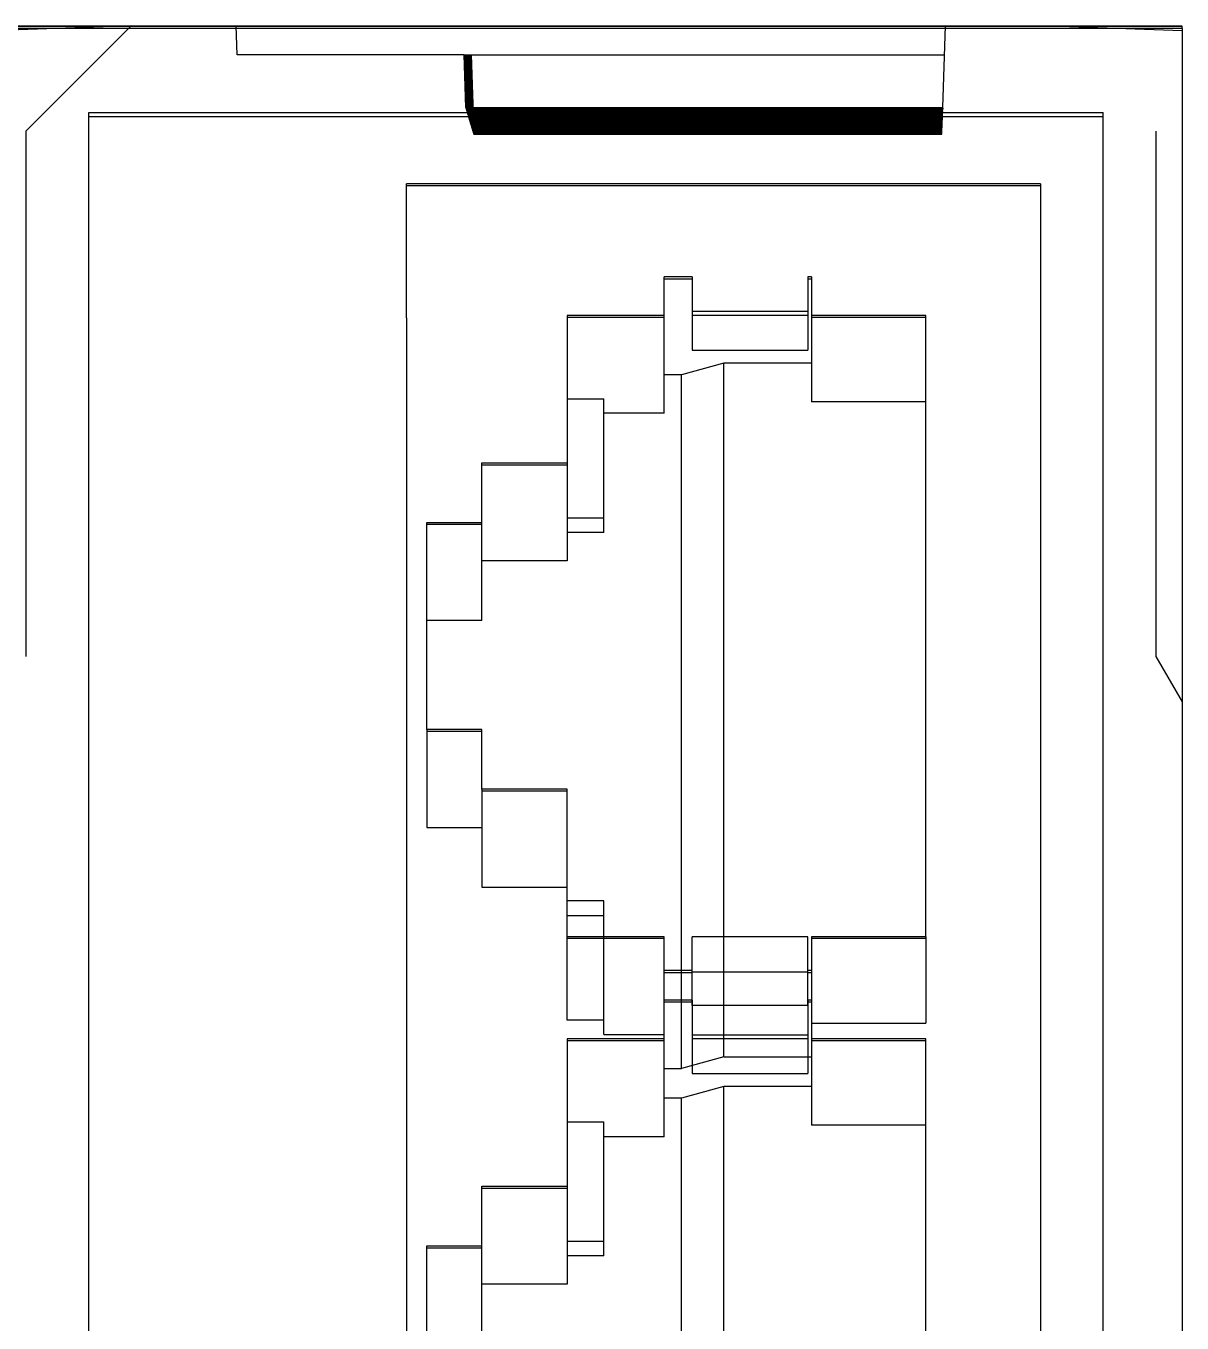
# Model space of a CAD drawing. Header units: inches. Extents: x -13.2 to 36, y -6.6 to 12.8.
# Drawn here: x 29.628 to 30.539, y 4.228 to 5.25 of the extents above; entities that cross this region are included whole.
import ezdxf

# ---------------------------------------------------------------- set-up
doc = ezdxf.new("R2010")
doc.units = ezdxf.units.IN
doc.header["$MEASUREMENT"] = 0
for name, color, linetype in [('MAIN-1', 7, 'Continuous'), ('MAIN-2', 7, 'Continuous'), ('PSYMS', 7, 'Continuous')]:
    doc.layers.add(name, color=color, linetype=linetype)

# ---------------------------------------------------------------- blocks, each defined once
blk = doc.blocks.new('1085039')
at = {"layer": 'MAIN-1'}
for p, q in [((0.0338, 122.9967), (0.167, 122.9967)), ((0.0339, 122.9966), (0.167, 122.9966)), ((0.0353, 122.9951), (0.1904, 122.9951)), ((0.167, 122.9967), (0.3001, 122.9967)), ((0.167, 122.9966), (0.3001, 122.9966)), ((0.1904, 122.9951), (0.3455, 122.9951)), ((0.3001, 122.9967), (0.4333, 122.9967)), ((0.3001, 122.9966), (0.4333, 122.9965)), ((0.3455, 122.9951), (0.5006, 122.9951)), ((0.4333, 122.9967), (0.5664, 122.9967)), ((0.4333, 122.9965), (0.5664, 122.9965)), ((0.5006, 122.9951), (0.6557, 122.9951)), ((0.5664, 122.9967), (0.6996, 122.9967)), ((0.5664, 122.9965), (0.6996, 122.9965)), ((0.6557, 122.9951), (0.8108, 122.995)), ((0.6996, 122.9967), (0.8327, 122.9967)), ((0.6996, 122.9965), (0.8327, 122.9965)), ((0.8108, 122.995), (0.9659, 122.995)), ((0.8327, 122.9967), (0.9659, 122.9967)), ((0.8327, 122.9965), (0.9659, 122.9965)), ((0.9659, 122.995), (0.9659, 122.9965)), ((0.9659, 122.995), (0.9659, 119.2077)), ((0.8543, 122.8724), (0.3546, 122.8724)), ((0.3546, 122.7666), (0.3546, 122.8724)), ((0.8543, 122.8724), (0.8543, 122.7666)), ((0.5797, 122.7989), (0.5577, 122.7989)), ((0.5577, 122.7685), (0.5577, 122.7989)), ((0.5577, 122.7975), (0.5797, 122.7975)), ((0.5797, 122.7989), (0.5797, 122.7685)), ((0.6737, 122.7989), (0.6708, 122.7989)), ((0.6708, 122.7989), (0.6708, 122.7685)), ((0.6708, 122.7975), (0.6737, 122.7975)), ((0.6737, 122.7989), (0.6737, 122.7685)), ((0.5577, 122.7685), (0.4811, 122.7685)), ((0.4811, 122.7685), (0.4811, 122.6522)), ((0.4811, 122.7671), (0.5577, 122.7671)), ((0.5577, 122.7671), (0.5577, 122.7685)), ((0.5577, 122.6914), (0.5577, 122.7671)), ((0.5797, 122.7685), (0.5797, 122.7411)), ((0.6708, 122.7685), (0.5797, 122.7685)), ((0.6708, 122.7685), (0.6708, 122.7411)), ((0.6737, 122.7685), (0.6737, 122.7671)), ((0.764, 122.7685), (0.6737, 122.7685)), ((0.6737, 122.7671), (0.6737, 122.7005)), ((0.6737, 122.7671), (0.764, 122.7671)), ((0.764, 122.2787), (0.764, 122.7685)), ((0.3546, 122.7666), (0.3546, 120.5764)), ((0.8543, 122.7666), (0.8543, 120.5764)), ((0.5797, 122.7411), (0.6708, 122.7411)), ((0.6046, 122.731), (0.5714, 122.7218)), ((0.6046, 122.2787), (0.6046, 122.731)), ((0.6737, 122.731), (0.6046, 122.731)), ((0.5714, 122.7218), (0.5577, 122.7218)), ((0.5714, 122.252), (0.5714, 122.7218)), ((0.4811, 122.7029), (0.5101, 122.7029)), ((0.5101, 122.6091), (0.5101, 122.7029)), ((0.764, 122.7005), (0.6737, 122.7005)), ((0.5577, 122.6914), (0.5101, 122.6914)), ((0.414, 122.6522), (0.4811, 122.6522)), ((0.414, 122.6053), (0.414, 122.6522)), ((0.414, 122.6508), (0.4811, 122.6508)), ((0.4811, 122.6522), (0.4811, 122.6508)), ((0.4811, 122.6508), (0.4811, 122.575)), ((0.3705, 122.442), (0.3705, 122.6053)), ((0.3705, 122.6053), (0.414, 122.6053)), ((0.3705, 122.6039), (0.414, 122.6039)), ((0.414, 122.6039), (0.414, 122.6053)), ((0.414, 122.5281), (0.414, 122.6039)), ((0.4811, 122.6091), (0.5101, 122.6091)), ((0.5101, 122.5975), (0.5101, 122.6091)), ((0.5101, 122.5975), (0.4811, 122.5975)), ((0.4811, 122.575), (0.414, 122.575)), ((0.414, 122.5281), (0.3705, 122.5281)), ((0.414, 122.442), (0.3705, 122.442)), ((0.414, 122.3951), (0.414, 122.442)), ((0.4811, 122.3951), (0.414, 122.3951)), ((0.4811, 122.2787), (0.4811, 122.3951)), ((0.5101, 122.307), (0.4811, 122.307)), ((0.5101, 122.2787), (0.5101, 122.307)), ((0.5577, 122.2787), (0.4811, 122.2787)), ((0.5577, 122.252), (0.5577, 122.2787)), ((0.5797, 122.252), (0.5797, 122.2787)), ((0.6708, 122.2787), (0.5797, 122.2787)), ((0.6708, 122.252), (0.6708, 122.2787)), ((0.6737, 122.2787), (0.6737, 122.252)), ((0.764, 122.2787), (0.6737, 122.2787)), ((0.5797, 122.252), (0.5577, 122.252)), ((0.6737, 122.252), (0.6708, 122.252)), ((0.5797, 122.2287), (0.5577, 122.2287)), ((0.5577, 122.1983), (0.5577, 122.2287)), ((0.5577, 122.2273), (0.5797, 122.2273)), ((0.5797, 122.2287), (0.5797, 122.1983)), ((0.6737, 122.2287), (0.6708, 122.2287)), ((0.6708, 122.2287), (0.6708, 122.1983)), ((0.6708, 122.2273), (0.6737, 122.2273)), ((0.6737, 122.2287), (0.6737, 122.1983)), ((0.5577, 122.1983), (0.4811, 122.1983)), ((0.4811, 122.1983), (0.4811, 122.082)), ((0.4811, 122.1969), (0.5577, 122.1969)), ((0.5577, 122.1969), (0.5577, 122.1983)), ((0.5577, 122.1211), (0.5577, 122.1969)), ((0.5797, 122.1983), (0.5797, 122.1708)), ((0.6708, 122.1983), (0.5797, 122.1983)), ((0.6708, 122.1983), (0.6708, 122.1708)), ((0.6737, 122.1983), (0.6737, 122.1969)), ((0.764, 122.1983), (0.6737, 122.1983)), ((0.6737, 122.1969), (0.6737, 122.1303)), ((0.6737, 122.1969), (0.764, 122.1969)), ((0.764, 121.7085), (0.764, 122.1983)), ((0.5797, 122.1708), (0.6708, 122.1708)), ((0.6046, 122.1607), (0.5714, 122.1515)), ((0.6046, 121.7085), (0.6046, 122.1607)), ((0.6737, 122.1607), (0.6046, 122.1607)), ((0.5714, 122.1515), (0.5577, 122.1515)), ((0.5714, 121.6818), (0.5714, 122.1515)), ((0.4811, 122.1327), (0.5101, 122.1327)), ((0.5101, 122.0388), (0.5101, 122.1327)), ((0.764, 122.1303), (0.6737, 122.1303)), ((0.5577, 122.1211), (0.5101, 122.1211)), ((0.414, 122.082), (0.4811, 122.082)), ((0.414, 122.035), (0.414, 122.082)), ((0.4811, 122.082), (0.4811, 122.0806)), ((0.414, 122.0806), (0.4811, 122.0806)), ((0.4811, 122.0806), (0.4811, 122.0048)), ((0.3705, 121.8718), (0.3705, 122.035)), ((0.3705, 122.035), (0.414, 122.035)), ((0.3705, 122.0336), (0.414, 122.0336)), ((0.414, 122.0336), (0.414, 122.035)), ((0.414, 121.9579), (0.414, 122.0336)), ((0.4811, 122.0388), (0.5101, 122.0388)), ((0.5101, 122.0273), (0.5101, 122.0388)), ((0.5101, 122.0273), (0.4811, 122.0273)), ((0.4811, 122.0048), (0.414, 122.0048))]:
    blk.add_line(p, q, dxfattribs=at)
at = {"layer": 'MAIN-2'}
for p, q in [((0.1374, 122.9967), (0.0338, 122.9931)), ((0.0545, 122.9139), (0.1374, 122.9967)), ((0.1374, 122.9967), (0.1374, 122.9967)), ((0.1374, 122.9967), (0.1374, 122.9967)), ((0.1374, 122.9967), (0.1374, 122.9967)), ((0.1374, 122.9967), (0.1374, 122.9967)), ((0.1374, 122.9967), (0.1374, 122.9967)), ((0.1374, 122.9967), (0.1374, 122.9967)), ((0.1374, 122.9967), (0.1374, 122.9967)), ((0.1374, 122.9967), (0.1374, 122.9967)), ((0.1374, 122.9967), (0.1374, 122.9967)), ((0.1374, 122.9967), (0.1374, 122.9967)), ((0.1374, 122.9967), (0.1374, 122.9967)), ((0.1374, 122.9967), (0.1374, 122.9967)), ((0.1374, 122.9967), (0.1374, 122.9967)), ((0.1374, 122.9967), (0.1374, 122.9967)), ((0.1374, 122.9967), (0.1374, 122.9967)), ((0.1374, 122.9967), (0.1374, 122.9967)), ((0.1374, 122.9967), (0.1374, 122.9967)), ((0.1374, 122.9967), (0.1374, 122.9967)), ((0.1374, 122.9967), (0.1374, 122.9967)), ((0.1374, 122.9967), (0.1374, 122.9967)), ((0.221, 122.974), (0.2202, 122.9967)), ((0.2202, 122.9967), (0.2202, 122.9967)), ((0.2202, 122.9967), (0.2202, 122.9967)), ((0.2202, 122.9967), (0.2202, 122.9967)), ((0.2202, 122.9967), (0.2202, 122.9967)), ((0.2202, 122.9967), (0.2202, 122.9967)), ((0.2202, 122.9967), (0.2202, 122.9967)), ((0.2202, 122.9967), (0.2202, 122.9967)), ((0.2202, 122.9967), (0.2202, 122.9967)), ((0.2202, 122.9967), (0.2202, 122.9967)), ((0.2202, 122.9967), (0.2202, 122.9967)), ((0.7772, 122.9324), (0.7794, 122.9967)), ((0.7794, 122.9967), (0.7794, 122.9967)), ((0.7794, 122.9967), (0.7794, 122.9967)), ((0.7794, 122.9967), (0.7794, 122.9967)), ((0.7794, 122.9967), (0.7794, 122.9967)), ((0.7794, 122.9967), (0.7794, 122.9967)), ((0.7794, 122.9967), (0.7794, 122.9967)), ((0.7794, 122.9967), (0.7794, 122.9967)), ((0.7794, 122.9967), (0.7794, 122.9967)), ((0.7794, 122.9967), (0.7794, 122.9967)), ((0.7794, 122.9967), (0.7794, 122.9967)), ((0.8623, 122.9967), (0.8623, 122.9967)), ((0.8623, 122.9967), (0.8623, 122.9967)), ((0.8623, 122.9967), (0.9659, 122.9931)), ((0.8623, 122.9967), (0.8623, 122.9967)), ((0.8623, 122.9967), (0.8623, 122.9967)), ((0.8623, 122.9967), (0.8623, 122.9967)), ((0.8623, 122.9967), (0.8623, 122.9967)), ((0.8623, 122.9967), (0.8623, 122.9967)), ((0.8623, 122.9967), (0.8623, 122.9967)), ((0.8623, 122.9967), (0.8623, 122.9967)), ((0.8623, 122.9967), (0.8623, 122.9967)), ((0.8623, 122.9967), (0.8623, 122.9967)), ((0.8623, 122.9967), (0.8623, 122.9967)), ((0.8623, 122.9967), (0.8623, 122.9967)), ((0.8623, 122.9967), (0.8623, 122.9967)), ((0.8623, 122.9967), (0.8623, 122.9967)), ((0.8623, 122.9967), (0.8623, 122.9967)), ((0.8623, 122.9967), (0.8623, 122.9967)), ((0.8623, 122.9967), (0.8623, 122.9967)), ((0.8623, 122.9967), (0.8623, 122.9967)), ((0.8623, 122.9967), (0.8623, 122.9967)), ((0.9659, 122.9967), (0.9659, 122.9967)), ((0.9659, 122.9931), (0.9659, 122.9931)), ((0.9659, 122.9931), (0.9659, 122.9931)), ((0.9659, 122.9931), (0.9659, 122.9931)), ((0.9659, 122.9931), (0.9659, 122.9931)), ((0.9659, 122.9931), (0.9659, 122.9931)), ((0.9659, 122.9931), (0.9659, 122.9931)), ((0.9659, 122.9931), (0.9659, 122.9931)), ((0.9659, 122.9931), (0.9659, 122.9931)), ((0.9659, 122.9931), (0.9659, 122.9931)), ((0.9659, 122.9931), (0.9659, 122.9931)), ((0.221, 122.974), (0.221, 122.974)), ((0.221, 122.974), (0.221, 122.974)), ((0.221, 122.974), (0.221, 122.974)), ((0.221, 122.974), (0.221, 122.974)), ((0.221, 122.974), (0.221, 122.974)), ((0.221, 122.974), (0.221, 122.974)), ((0.221, 122.974), (0.221, 122.974)), ((0.3999, 122.974), (0.221, 122.974)), ((0.221, 122.974), (0.221, 122.974)), ((0.221, 122.974), (0.221, 122.974)), ((0.221, 122.974), (0.221, 122.974)), ((0.4, 122.974), (0.3999, 122.974)), ((0.4013, 122.9324), (0.3999, 122.974)), ((0.4, 122.974), (0.7787, 122.974)), ((0.4015, 122.9319), (0.4, 122.974)), ((0.4001, 122.974), (0.4016, 122.9315)), ((0.4003, 122.974), (0.4018, 122.931)), ((0.402, 122.9303), (0.4005, 122.974)), ((0.4021, 122.9297), (0.4006, 122.974)), ((0.4007, 122.974), (0.4023, 122.9294)), ((0.4008, 122.974), (0.4024, 122.9288)), ((0.4026, 122.9281), (0.401, 122.974)), ((0.4012, 122.974), (0.4028, 122.9276)), ((0.4029, 122.9272), (0.4013, 122.974)), ((0.4014, 122.974), (0.4031, 122.9267)), ((0.4033, 122.9259), (0.4016, 122.974)), ((0.4017, 122.974), (0.4034, 122.9254)), ((0.4036, 122.925), (0.4019, 122.974)), ((0.402, 122.974), (0.4037, 122.9245)), ((0.4039, 122.9238), (0.4022, 122.974)), ((0.4023, 122.974), (0.4041, 122.9232)), ((0.4042, 122.9229), (0.4024, 122.974)), ((0.4026, 122.974), (0.4044, 122.9223)), ((0.4046, 122.9216), (0.4028, 122.974)), ((0.4029, 122.974), (0.4047, 122.9211)), ((0.4049, 122.9207), (0.403, 122.974)), ((0.4031, 122.974), (0.405, 122.9202)), ((0.4052, 122.9194), (0.4033, 122.974)), ((0.4035, 122.974), (0.4054, 122.9189)), ((0.4055, 122.9185), (0.4036, 122.974)), ((0.4037, 122.974), (0.4057, 122.918)), ((0.4059, 122.9173), (0.4039, 122.974)), ((0.404, 122.974), (0.406, 122.9167)), ((0.4062, 122.9163), (0.4042, 122.974)), ((0.4043, 122.974), (0.4063, 122.9158)), ((0.4065, 122.9151), (0.4045, 122.974)), ((0.4046, 122.974), (0.4067, 122.9146)), ((0.4068, 122.9142), (0.4047, 122.974)), ((0.4049, 122.974), (0.407, 122.9136)), ((0.4072, 122.9129), (0.4051, 122.974)), ((0.4052, 122.974), (0.4073, 122.9124)), ((0.4075, 122.912), (0.4053, 122.974)), ((0.4054, 122.974), (0.4076, 122.9115)), ((0.7787, 122.974), (0.7787, 122.974)), ((0.7787, 122.974), (0.7787, 122.974)), ((0.7787, 122.974), (0.7787, 122.974)), ((0.7787, 122.974), (0.7787, 122.974)), ((0.7787, 122.974), (0.7787, 122.974)), ((0.7787, 122.974), (0.7787, 122.974)), ((0.7787, 122.974), (0.7787, 122.974)), ((0.7787, 122.974), (0.7787, 122.974)), ((0.7787, 122.974), (0.7787, 122.974)), ((0.7787, 122.974), (0.7787, 122.974)), ((0.4013, 122.9324), (0.7772, 122.9324)), ((0.4015, 122.9319), (0.4013, 122.9324)), ((0.7772, 122.9319), (0.4015, 122.9319)), ((0.4018, 122.931), (0.4016, 122.9315)), ((0.4016, 122.9315), (0.7772, 122.9315)), ((0.7772, 122.931), (0.4018, 122.931)), ((0.7771, 122.9303), (0.402, 122.9303)), ((0.4021, 122.9297), (0.402, 122.9303)), ((0.7771, 122.9303), (0.7772, 122.931)), ((0.7771, 122.9297), (0.7771, 122.9303)), ((0.7772, 122.9319), (0.7772, 122.9324)), ((0.7772, 122.9319), (0.7772, 122.9315)), ((0.7772, 122.931), (0.7772, 122.9315)), ((0.1042, 120.0813), (0.1042, 122.9284)), ((0.1042, 122.9284), (0.2184, 122.9284)), ((0.1042, 122.9254), (0.2184, 122.9254)), ((0.2184, 122.9284), (0.3327, 122.9284)), ((0.2184, 122.9254), (0.3327, 122.9254)), ((0.3327, 122.9284), (0.4469, 122.9284)), ((0.3327, 122.9254), (0.4469, 122.9254)), ((0.7771, 122.9297), (0.4021, 122.9297)), ((0.4024, 122.9288), (0.4023, 122.9294)), ((0.4023, 122.9294), (0.7771, 122.9294)), ((0.4024, 122.9288), (0.7771, 122.9288)), ((0.777, 122.9281), (0.4026, 122.9281)), ((0.4028, 122.9276), (0.4026, 122.9281)), ((0.777, 122.9276), (0.4028, 122.9276)), ((0.4029, 122.9272), (0.777, 122.9272)), ((0.4031, 122.9267), (0.4029, 122.9272)), ((0.4031, 122.9267), (0.777, 122.9267)), ((0.777, 122.9259), (0.4033, 122.9259)), ((0.4034, 122.9254), (0.4033, 122.9259)), ((0.777, 122.9254), (0.4034, 122.9254)), ((0.4036, 122.925), (0.7769, 122.925)), ((0.4037, 122.9245), (0.4036, 122.925)), ((0.4037, 122.9245), (0.7769, 122.9245)), ((0.7769, 122.9238), (0.4039, 122.9238)), ((0.4041, 122.9232), (0.4039, 122.9238)), ((0.7769, 122.9232), (0.4041, 122.9232)), ((0.4042, 122.9229), (0.7769, 122.9229)), ((0.4044, 122.9223), (0.4042, 122.9229)), ((0.4044, 122.9223), (0.7768, 122.9223)), ((0.7768, 122.9216), (0.4046, 122.9216)), ((0.4047, 122.9211), (0.4046, 122.9216)), ((0.7768, 122.9211), (0.4047, 122.9211)), ((0.405, 122.9202), (0.4049, 122.9207)), ((0.4049, 122.9207), (0.7768, 122.9207)), ((0.405, 122.9202), (0.7768, 122.9202)), ((0.4469, 122.9284), (0.5611, 122.9284)), ((0.4469, 122.9254), (0.5611, 122.9254)), ((0.5611, 122.9284), (0.6753, 122.9284)), ((0.5611, 122.9254), (0.6753, 122.9254)), ((0.6753, 122.9284), (0.7895, 122.9284)), ((0.6753, 122.9254), (0.7895, 122.9254)), ((0.7767, 122.9194), (0.7768, 122.9202)), ((0.7768, 122.9223), (0.7769, 122.9229)), ((0.7768, 122.9216), (0.7768, 122.9223)), ((0.7768, 122.9211), (0.7768, 122.9216)), ((0.7768, 122.9207), (0.7768, 122.9211)), ((0.7768, 122.9202), (0.7768, 122.9207)), ((0.7769, 122.925), (0.777, 122.9254)), ((0.7769, 122.9245), (0.7769, 122.925)), ((0.7769, 122.9238), (0.7769, 122.9245)), ((0.7769, 122.9232), (0.7769, 122.9238)), ((0.7769, 122.9229), (0.7769, 122.9232)), ((0.777, 122.9281), (0.7771, 122.9288)), ((0.777, 122.9276), (0.777, 122.9281)), ((0.777, 122.9272), (0.777, 122.9276)), ((0.777, 122.9267), (0.777, 122.9272)), ((0.777, 122.9259), (0.777, 122.9267)), ((0.777, 122.9254), (0.777, 122.9259)), ((0.7771, 122.9297), (0.7771, 122.9294)), ((0.7771, 122.9288), (0.7771, 122.9294)), ((0.7895, 122.9284), (0.9037, 122.9284)), ((0.7895, 122.9254), (0.9037, 122.9254)), ((0.9037, 120.0813), (0.9037, 122.9284)), ((0.0545, 122.9139), (0.0545, 122.9139)), ((0.0545, 122.9139), (0.0545, 122.9139)), ((0.0545, 122.9139), (0.0545, 122.9139)), ((0.0545, 122.9139), (0.0545, 122.9139)), ((0.0545, 122.9139), (0.0545, 122.9139)), ((0.0545, 122.9139), (0.0545, 122.9139)), ((0.0545, 122.9139), (0.0545, 122.9139)), ((0.0545, 122.9139), (0.0545, 122.9139)), ((0.0545, 122.9139), (0.0545, 122.9139)), ((0.0545, 122.9139), (0.0545, 122.9139)), ((0.0545, 122.9139), (0.0545, 122.4996)), ((0.7767, 122.9194), (0.4052, 122.9194)), ((0.4054, 122.9189), (0.4052, 122.9194)), ((0.7767, 122.9189), (0.4054, 122.9189)), ((0.4055, 122.9185), (0.7767, 122.9185)), ((0.4057, 122.918), (0.4055, 122.9185)), ((0.4057, 122.918), (0.7767, 122.918)), ((0.7767, 122.9173), (0.4059, 122.9173)), ((0.406, 122.9167), (0.4059, 122.9173)), ((0.7767, 122.9167), (0.406, 122.9167)), ((0.4062, 122.9163), (0.7766, 122.9163)), ((0.4063, 122.9158), (0.4062, 122.9163)), ((0.4063, 122.9158), (0.7766, 122.9158)), ((0.4067, 122.9146), (0.4065, 122.9151)), ((0.7766, 122.9151), (0.4065, 122.9151)), ((0.7766, 122.9146), (0.4067, 122.9146)), ((0.407, 122.9136), (0.4068, 122.9142)), ((0.4068, 122.9142), (0.7766, 122.9142)), ((0.407, 122.9136), (0.7765, 122.9136)), ((0.7765, 122.9129), (0.4072, 122.9129)), ((0.4073, 122.9124), (0.4072, 122.9129)), ((0.7765, 122.9124), (0.4073, 122.9124)), ((0.4075, 122.912), (0.7765, 122.912)), ((0.4076, 122.9115), (0.4075, 122.912)), ((0.4076, 122.9115), (0.7765, 122.9115)), ((0.7765, 122.9136), (0.7766, 122.9142)), ((0.7765, 122.9129), (0.7765, 122.9136)), ((0.7765, 122.9124), (0.7765, 122.9129)), ((0.7765, 122.912), (0.7765, 122.9124)), ((0.7765, 122.9115), (0.7765, 122.912)), ((0.7766, 122.9163), (0.7767, 122.9167)), ((0.7766, 122.9158), (0.7766, 122.9163)), ((0.7766, 122.9151), (0.7766, 122.9158)), ((0.7766, 122.9146), (0.7766, 122.9151)), ((0.7766, 122.9142), (0.7766, 122.9146)), ((0.7767, 122.9189), (0.7767, 122.9194)), ((0.7767, 122.9185), (0.7767, 122.9189)), ((0.7767, 122.918), (0.7767, 122.9185)), ((0.7767, 122.9173), (0.7767, 122.918)), ((0.7767, 122.9167), (0.7767, 122.9173)), ((0.9451, 122.9139), (0.9451, 122.9139)), ((0.9451, 122.9139), (0.9451, 122.4996)), ((0.9451, 122.9139), (0.9451, 122.9139)), ((0.9451, 122.9139), (0.9451, 122.9139)), ((0.9451, 122.9139), (0.9451, 122.9139)), ((0.9451, 122.9139), (0.9451, 122.9139)), ((0.9451, 122.9139), (0.9451, 122.9139)), ((0.9451, 122.9139), (0.9451, 122.9139)), ((0.9451, 122.9139), (0.9451, 122.9139)), ((0.9451, 122.9139), (0.9451, 122.9139)), ((0.9451, 122.9139), (0.9451, 122.9139)), ((0.3546, 122.8709), (0.8543, 122.8709)), ((0.6708, 122.7715), (0.5797, 122.7715)), ((0.0545, 122.4996), (0.0545, 122.4996)), ((0.0545, 122.4996), (0.0545, 122.4996)), ((0.0545, 122.4996), (0.0545, 122.4996)), ((0.0545, 122.4996), (0.0545, 122.4996)), ((0.0545, 122.4996), (0.0545, 122.4996)), ((0.0545, 122.4996), (0.0545, 122.4996)), ((0.0545, 122.4996), (0.0545, 122.4996)), ((0.0545, 122.4996), (0.0545, 122.4996)), ((0.0545, 122.4996), (0.0545, 122.4996)), ((0.0545, 122.4996), (0.0545, 122.4996)), ((0.9451, 122.4996), (0.9451, 122.4996)), ((0.9451, 122.4996), (0.9659, 122.4638)), ((0.9451, 122.4996), (0.9451, 122.4996)), ((0.9451, 122.4996), (0.9451, 122.4996)), ((0.9451, 122.4996), (0.9451, 122.4996)), ((0.9451, 122.4996), (0.9451, 122.4996)), ((0.9451, 122.4996), (0.9451, 122.4996)), ((0.9451, 122.4996), (0.9451, 122.4996)), ((0.9451, 122.4996), (0.9451, 122.4996)), ((0.9451, 122.4996), (0.9451, 122.4996)), ((0.9451, 122.4996), (0.9451, 122.4996)), ((0.9659, 122.4638), (0.9659, 122.4638)), ((0.9659, 122.4638), (0.9659, 122.4638)), ((0.9659, 122.4638), (0.9659, 122.4638)), ((0.9659, 122.4638), (0.9659, 122.4638)), ((0.9659, 122.4638), (0.9659, 122.4638)), ((0.9659, 122.4638), (0.9659, 122.4638)), ((0.9659, 122.4638), (0.9659, 122.4638)), ((0.9659, 122.4638), (0.9659, 122.4638)), ((0.9659, 122.4638), (0.9659, 122.4638)), ((0.9659, 122.4638), (0.9659, 122.4638)), ((0.3705, 122.442), (0.3705, 122.4406)), ((0.3705, 122.4406), (0.3705, 122.3648)), ((0.414, 122.4406), (0.3705, 122.4406)), ((0.414, 122.3951), (0.414, 122.3936)), ((0.414, 122.3936), (0.414, 122.3179)), ((0.4811, 122.3936), (0.414, 122.3936)), ((0.3705, 122.3648), (0.414, 122.3648)), ((0.414, 122.3179), (0.4811, 122.3179)), ((0.4811, 122.2954), (0.4811, 122.307)), ((0.4811, 122.2954), (0.5101, 122.2954)), ((0.4811, 122.2773), (0.4811, 122.2787)), ((0.4811, 122.2131), (0.4811, 122.2773)), ((0.5577, 122.2773), (0.4811, 122.2773)), ((0.5101, 122.2131), (0.5101, 122.2787)), ((0.6046, 122.184), (0.6046, 122.2787)), ((0.764, 122.2773), (0.6737, 122.2773)), ((0.764, 122.2787), (0.764, 122.2773)), ((0.764, 122.2773), (0.764, 122.2107)), ((0.5577, 122.2506), (0.5577, 122.252)), ((0.5577, 122.2506), (0.5797, 122.2506)), ((0.5577, 122.2287), (0.5577, 122.2506)), ((0.5714, 122.1748), (0.5714, 122.252)), ((0.5797, 122.2506), (0.5797, 122.252)), ((0.5797, 122.2512), (0.6708, 122.2512)), ((0.5797, 122.2245), (0.5797, 122.2506)), ((0.6708, 122.2506), (0.6708, 122.252)), ((0.6708, 122.2245), (0.6708, 122.2506)), ((0.6708, 122.2506), (0.6737, 122.2506)), ((0.6737, 122.252), (0.6737, 122.2506)), ((0.6737, 122.2506), (0.6737, 122.2287)), ((0.6708, 122.2245), (0.5797, 122.2245)), ((0.5101, 122.2131), (0.4811, 122.2131)), ((0.5101, 122.2016), (0.5101, 122.2131)), ((0.6737, 122.2107), (0.764, 122.2107)), ((0.5101, 122.2016), (0.5577, 122.2016)), ((0.5577, 122.1748), (0.5577, 122.1969)), ((0.6708, 122.2012), (0.5797, 122.2012)), ((0.6737, 122.1969), (0.6737, 122.184)), ((0.6046, 122.184), (0.5714, 122.1748)), ((0.6046, 122.184), (0.6737, 122.184)), ((0.5577, 122.1748), (0.5714, 122.1748))]:
    blk.add_line(p, q, dxfattribs=at)

msp = doc.modelspace()

# ---------------------------------------------------------------- block references
at = {"layer": 'PSYMS'}
msp.add_blockref('1085039', (29.5732, -117.7464), dxfattribs=at)

doc.saveas('drawing.dxf')
